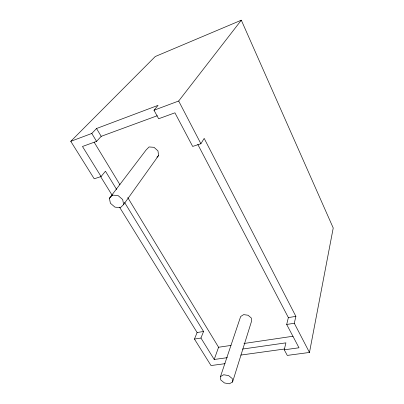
<?xml version="1.0" encoding="UTF-8"?>
<svg xmlns="http://www.w3.org/2000/svg" width="404" height="404" viewBox="0 0 404 404"><rect width="100%" height="100%" fill="white"/><g stroke="black" fill="none" stroke-linecap="round" stroke-linejoin="round"><path stroke-width="0.61" d="M242.562 349.066L285.906 342.855L284.254 349.819L287.289 355.404L309.474 352.455L333.229 227.992L241.309 20.2L155.247 56.53L70.771 141.319L94.213 178.8L101.071 176.548L105.464 171.215L116.655 189.501M309.474 352.455L294.289 323.266L295.88 316.362L204.187 138.395L200.899 143.728L192.673 146.435L174.927 112.827L158.641 118.756L154.01 110.231L158.06 105.358L96.531 128.523L91.799 133.466L70.771 141.319M284.254 349.819L298.995 347.783L286.689 324.468L288.365 317.594L197.814 144.45M232.568 382.012L251.505 321.362L251.344 318.054L248.081 315.251L243.642 314.62L240.658 316.524L220.478 376.589L220.796 379.982L224.442 382.957L229.305 383.8L232.568 382.012L232.3 378.609L228.624 375.594L223.71 374.755L220.478 376.589M227.306 357.671L214.206 359.474L218.574 347.253L127.77 197.601M214.206 359.474L200.95 338.042L203.55 331.477L124.553 202.409M225.018 363.686L211.014 365.549L194.45 339.072L197.117 332.527L119.559 207.212M123.614 204.56L158.605 155.52L157.964 150.874L154.005 147.314L149.066 146.955L146.081 150L109.408 198.268L110.398 203.247L114.928 207.126L120.382 207.676L123.614 204.56L122.695 199.556L118.114 195.607L112.595 195.082L109.408 198.268M154.01 110.231L178.684 101.015L241.309 20.2M101.071 176.548L82.482 146.49L96.571 141.36L101.202 136.335L157.282 115.736M156.878 157.232L158.605 155.52M197.117 332.527L203.55 331.477M288.365 317.594L295.88 316.362M194.45 339.072L200.95 338.042M286.689 324.468L294.289 323.266M218.574 347.253L230.982 345.42M244.011 343.491L293.026 336.239M240.824 355.071L284.527 349.016M100.333 176.149L112.267 195.43M94.127 142.152L119.932 184.684M91.799 133.466L96.571 141.36M96.531 128.523L101.202 136.335M178.684 101.015L200.899 143.728"/></g></svg>
